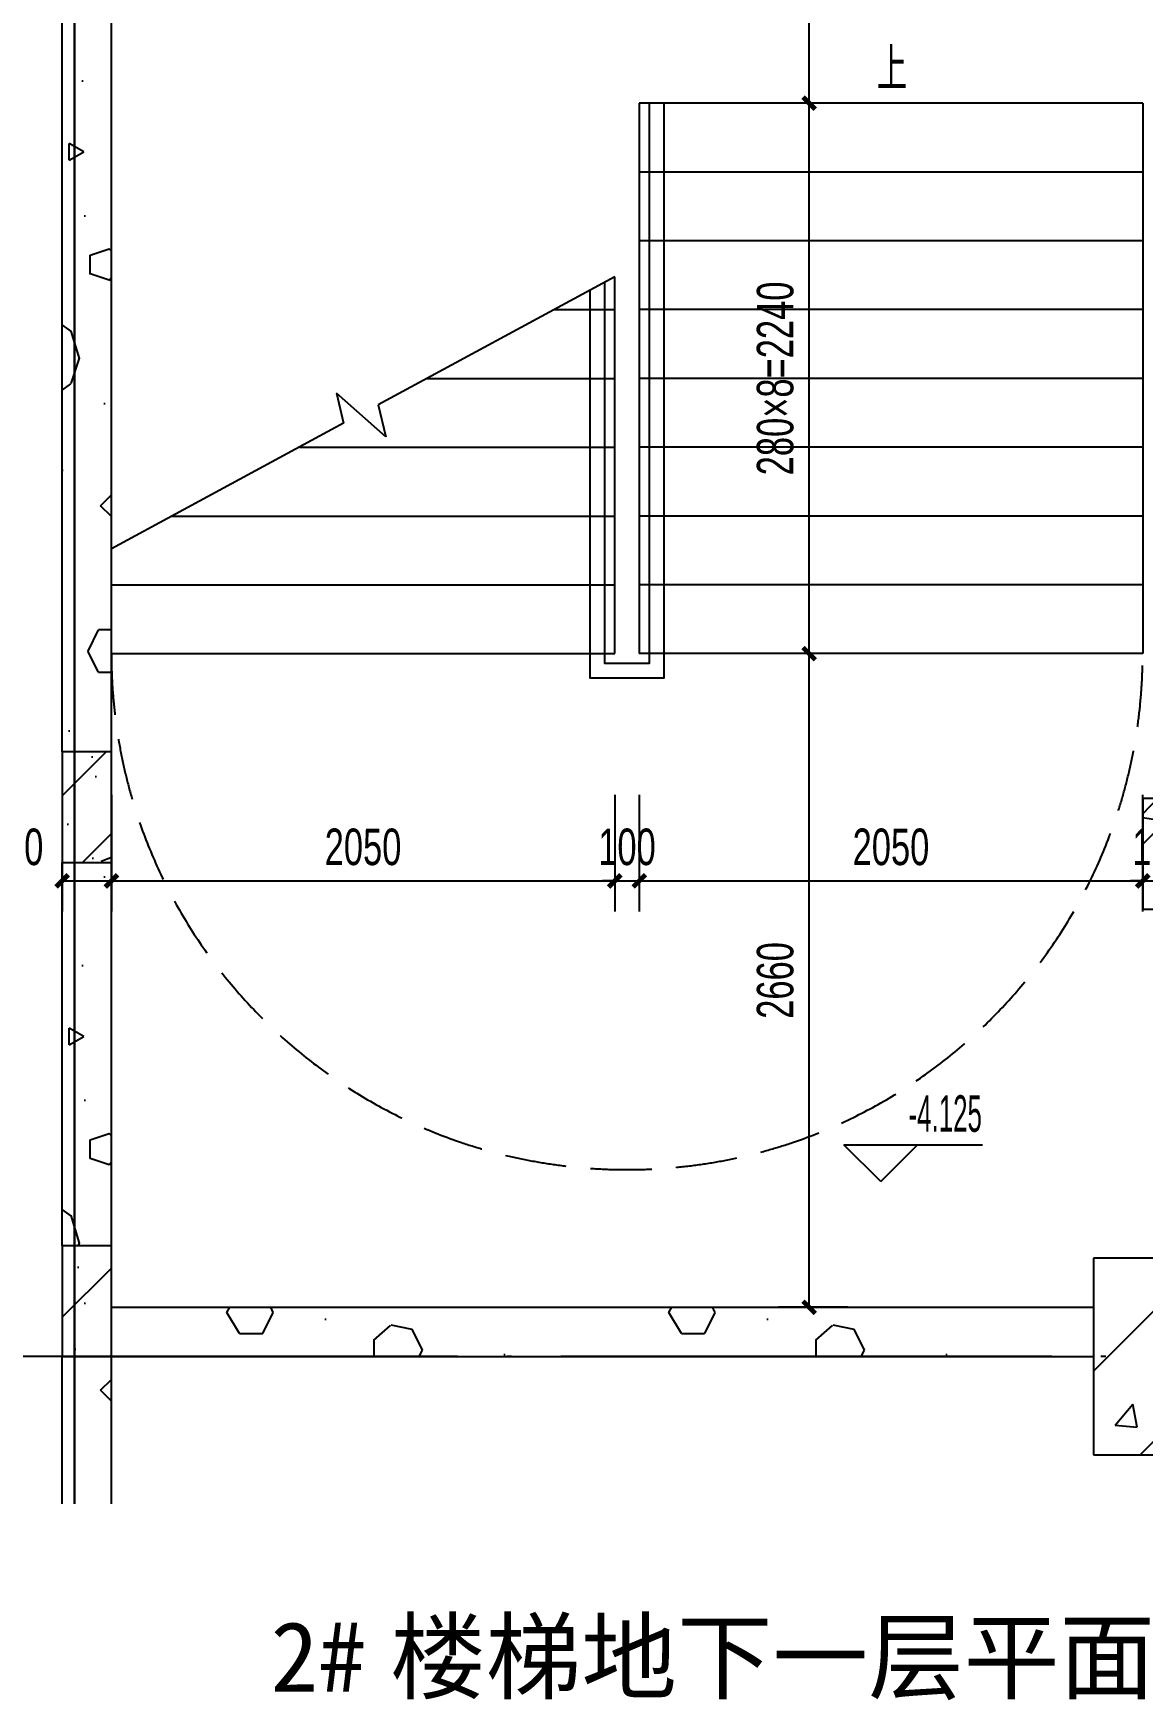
# Model space of a CAD drawing. Extents: x -26219 to 315419, y -160410 to -120810.
# Drawn here: x -22084 to -17567, y -140557 to -133768 of the extents above; entities that cross this region are included whole.
import ezdxf
from ezdxf.xclip import XClip

# ---------------------------------------------------------------- set-up
doc = ezdxf.new("R2010")
doc.units = 0
doc.header["$LTSCALE"] = 1000
doc.header["$MEASUREMENT"] = 0
doc.header["$XCLIPFRAME"] = 0
for name, pattern in [('104-13#14# B1核心筒$0$DASH', [0.35, 0.25, -0.1]), ('104-14# 核心筒$2$DOTE', [2.42, 2, -0.2, 0.02, -0.2]), ('DOTE', [2.42, 2, -0.2, 0.02, -0.2])]:
    doc.linetypes.add(name, pattern=pattern)
for name, color, linetype in [('01-标注_尺寸', 124, 'Continuous'), ('01-标注_标高', 200, 'Continuous'), ('01-标注_符号', 200, 'Continuous'), ('02-TEXT_标注', 130, 'Continuous'), ('104-13#14# B1核心筒$0$05-填充_天正', 26, 'Continuous'), ('104-13#14# B1核心筒$0$104-13#14# B1核心筒$0$A-E_栏杆', 232, 'Continuous'), ('104-13#14# B1核心筒$0$A_STR-砌块墙', 121, 'Continuous'), ('104-13#14# B1核心筒$0$A_STR-砼柱', 51, 'Continuous'), ('104-13#14# B1核心筒$1$A-E_电梯', 171, 'Continuous'), ('104-14# 核心筒$2$A_AXIS-轴线', 36, '104-14# 核心筒$2$DOTE'), ('A_AXIS-轴线', 36, 'Continuous'), ('建-标注-文本', 254, 'Continuous')]:
    doc.layers.add(name, color=color, linetype=linetype)
doc.layers.add('104-13#14# B1核心筒$0$000套内', color=226, linetype='Continuous', lineweight=30)
doc.styles.add('_TCH_DIM', font='ros.shx', dxfattribs={"width": 0.75, "bigfont": 'jd.shx'})
doc.styles.add('_TCH_DIM_T3', font='ros.shx', dxfattribs={"width": 0.705882, "bigfont": 'jd.shx'})
doc.styles.get("Standard").update_dxf_attribs({"font": 'STXIHEI_0.TTF'})
doc.dimstyles.new('_TCH_ARCH&&50', dxfattribs={"dimtxt": 148.75, "dimasz": 50, "dimexe": 125, "dimexo": 150, "dimgap": 63.125, "dimtad": 1, "dimdec": 0, "dimzin": 0, "dimdsep": 46, "dimtxsty": '_TCH_DIM_T3', "dimblk": 'ARCHTICK', "dimcen": 0.09, "dimclrt": 7, "dimazin": 2, "dimtfac": 1, "dimtdec": 0, "dimtix": 1, "dimtmove": 2, "dimatfit": 3, "dimfxl": 0, "dimtolj": 1, "dimtzin": 0, "dimarcsym": 0})
pattern_1 = [(0, (531, -549), (900, 1800), [0, -1800]), (0, (-522, -792), (900, 1800), [0, -1800]), (0, (63, -810), (900, 1800), [0, -1800]), (0, (702, -279), (900, 1800), [0, -1800]), (0, (-45, -900), (900, 1800), [0, -1800]), (0, (882, 855), (900, 1800), [0, -1800]), (0, (333, 711), (900, 1800), [0, -1800]), (0, (621, 486), (900, 1800), [0, -1800]), (0, (-846, 450), (900, 1800), [0, -1800]), (0, (36, 369), (900, 1800), [0, -1800]), (0, (-306, -90), (900, 1800), [0, -1800]), (0, (-288, -765), (900, 1800), [0, -1800]), (0, (387, -837), (900, 1800), [0, -1800]), (0, (882, -45), (900, 1800), [0, -1800]), (0, (-801, -324), (900, 1800), [0, -1800]), (0, (-648, -18), (900, 1800), [0, -1800]), (0, (54, -144), (900, 1800), [0, -1800]), (0, (-198, -405), (900, 1800), [0, -1800]), (0, (-342, 189), (900, 1800), [0, -1800]), (0, (-117, 864), (900, 1800), [0, -1800]), (0, (-729, -702), (900, 1800), [0, -1800]), (0, (261, 495), (900, 1800), [0, -1800]), (0, (-576, 522), (900, 1800), [0, -1800]), (0, (-720, 756), (900, 1800), [0, -1800]), (130.60129, (771.43, 291.43), (-4499.99995, 5400.00002), [79.025, -33111.333]), (18.43495, (642.86, 325.71), (4500, 1800), [81.316, -11302.884]), (90, (642.9, 248.6), (900, 1800), [77.143, -3522.857]), (161.56505, (720, 222.86), (-4500, 1799.99987), [81.316, -11302.884]), (53.1301, (720, 222.86), (900, 1800), [85.714, -8914.285]), (135, (788.6, -694.3), (-900, 1800), [72.73, -5018.438]), (45, (685.7, -694.3), (900, 1800), [72.73, -5018.438]), (135, (737.14, -745.7), (-900, 1800), [72.73, -5018.438]), (45, (737.14, -745.7), (900, 1800), [72.73, -5018.438]), (116.565, (-77.1, 514.3), (-0.0002, 3600), [95.831, -1916.63]), (180, (-120, 600), (-900, 1800), [102.857, -1697.143]), (63.435, (-265.7, 514.3), (8e-06, 3600), [95.831, -1916.63]), (116.565, (-222.9, 428.6), (-0.0002, 3600), [95.831, -1916.63]), (0, (-222.9, 428.6), (900, 1800), [102.857, -1697.143]), (63.435, (-120, 428.6), (8e-06, 3600), [95.831, -1916.63]), (107.10273, (600, -94.286), (-2699.999897, 9000.000015), [116.584, -48848.707]), (143.97263, (565.71, 17.14), (-17099.99978, 12599.99999), [116.584, -24366.06]), (180, (471.4, 85.7), (-900, 1800), [111.429, -1688.571]), (36.02737, (265.71, 17.14), (17099.99987, 12599.99986), [116.584, -24366.06]), (71.56505, (231.43, -85.7), (2700, 9000), [108.42, -11275.778]), (107.10273, (265.714, -197.14), (-2699.999897, 9000.000015), [116.584, -48848.707]), (143.97263, (360, -265.71), (-17099.99978, 12599.99999), [116.584, -24366.06]), (0, (360, -265.7), (900, 1800), [111.429, -1688.571]), (36.02737, (471.43, -265.71), (17099.99987, 12599.99986), [116.584, -24366.06]), (71.56505, (565.71, -197.14), (2700, 9000), [108.42, -11275.778]), (150.25512, (617.14, 745.71), (-2700, 1799.99998), [69.105, -14442.959]), (90, (557.1, 711.4), (900, 1800), [68.571, -3531.428]), (29.74488, (557.14, 711.43), (2700, 1800), [69.105, -14442.959]), (116.565, (197.1, -531.4), (-0.0002, 3600), [95.831, -1916.63]), (168.69007, (154.29, -445.71), (-8100, 1799.99995), [87.412, -18269.056]), (41.185925, (0, -488.57), (22499.999864, 19799.999827), [91.116, -38177.406]), (90, (0, -574.3), (900, 1800), [85.714, -3514.285]), (138.814074, (68.57, -634.286), (-22499.9996, 19800.000126), [91.116, -38177.406]), (16.699244, (68.57, -634.286), (29699.999777, 8999.999906), [89.488, -37495.613]), (60.945396, (154.29, -608.57), (900, 1799.999984), [88.248, -36976.018]), (109.983106, (-557.14, 222.86), (-4500.000017, 12599.999967), [100.326, -42036.592]), (155.556045, (-591.43, 317.14), (-11700.000045, 5399.999888), [103.569, -43395.394]), (24.443955, (-780, 317.14), (11700.000006, 5399.999974), [103.569, -43395.394]), (70.016893, (-814.286, 222.86), (4500.000014, 12599.99997), [100.326, -42036.592]), (109.983106, (-780, 128.57), (-4500.000017, 12599.999967), [100.326, -42036.592]), (160.01689, (-685.71, 94.29), (-4500, 1799.99992), [100.326, -20968.132]), (19.9831, (-685.71, 94.29), (4499.99998, 1800), [100.326, -20968.132]), (70.016893, (-591.43, 128.57), (4500.000014, 12599.99997), [100.326, -42036.592]), (122.00538, (111.43, 60), (-900.00012, 1799.9999), [80.863, -16900.302]), (18.43495, (-8.57, 102.86), (4500, 1800), [81.316, -11302.884]), (90, (-8.6, 25.7), (900, 1800), [77.143, -3522.857]), (161.56505, (68.57, 0), (-4500, 1799.99987), [81.316, -11302.884]), (54.46232, (68.57, 0), (6299.99999, 8999.99999), [73.734, -30894.635]), (116.565, (-411.4, -377.1), (-0.0002, 3600), [95.831, -1916.63]), (180, (-454.3, -291.4), (-900, 1800), [94.286, -1705.714]), (59.03624, (-600, -377.14), (900, 1800), [99.96, -20891.466]), (120.96376, (-548.57, -462.86), (-900.00012, 1799.99992), [99.96, -20891.466]), (0, (-548.6, -462.9), (900, 1800), [94.286, -1705.714]), (63.435, (-454.3, -462.9), (8e-06, 3600), [95.831, -1916.63])]
pattern_2 = [(45, (0, 0), (-176.7767, 176.7767), []), (50, (0, 0), (717.2602, -62.7521), [75, -825]), (355, (0, 0), (-138.7513, 752.192), [60, -660]), (100.4514, (59.8, -5.2), (578.5094, 689.4395), [63.74, -701.142]), (46.1842, (0, 200), (1067.241, -165.519), [112.5, -1237.5]), (96.6356, (88.9, 186.2), (934.663, 974.118), [95.61, -1051.713]), (351.1842, (0, 200), (934.662, 974.119), [90, -990]), (21, (100, 150), (596.907, -402.619), [75, -825]), (326, (100, 150), (243.3153, 725.15), [60, -660]), (71.4514, (149.74, 116.45), (840.2226, 322.5305), [63.74, -701.142]), (37.5, (0, 0), (12.15986, 332.89385), [0, -652, 0, -670, 0, -662.5]), (7.5, (0, 0), (263.0695, 394.4117), [0, -382, 0, -637, 0, -252.5]), (327.5, (-223, 0), (533.82244, -22.55487), [0, -250, 0, -780, 0, -1035]), (317.5, (-323, 0), (583.1862, 100.105), [0, -325, 0, -518, 0, -735])]

# ---------------------------------------------------------------- blocks, each defined once
blk = doc.blocks.new('104-14# 核心筒')
at = {"layer": '104-14# 核心筒$2$A_AXIS-轴线'}
for p, q in [((23400, 139633.6), (23400, 80554.9)), ((-24839, 11750), (120259.9, 11750)), ((-24839, 7700), (120259.9, 7700))]:
    blk.add_line(p, q, dxfattribs=at)
blk = doc.blocks.new('104-13#14# B1核心筒')
at = {"layer": '104-13#14# B1核心筒$0$05-填充_天正'}
h = blk.add_hatch(dxfattribs=at)
h.set_pattern_fill('加气混凝土', color=256, scale=150, style=0)
h.set_pattern_definition(pattern_1)
h.paths.add_polyline_path([(127150, 14800), (126950, 14800), (126950, 11760), (127150, 11760)])
h = blk.add_hatch(dxfattribs=at)
h.set_pattern_fill('钢筋混凝土', color=256, scale=100, style=0)
h.set_pattern_definition(pattern_2)
h.paths.add_polyline_path([(126950, 11310), (127150, 11310), (127150, 11760), (126950, 11760)])
h = blk.add_hatch(dxfattribs=at)
h.set_pattern_fill('钢筋混凝土', color=256, scale=100, style=0)
h.set_pattern_definition(pattern_2)
h.paths.add_polyline_path([(131350, 11120), (131550, 11120), (131550, 11570), (131350, 11570)])
h = blk.add_hatch(dxfattribs=at)
h.set_pattern_fill('加气混凝土', color=256, scale=150, style=0)
h.set_pattern_definition(pattern_1)
h.paths.add_polyline_path([(127150, 11310), (126950, 11310), (126950, 9750), (127150, 9750)])
h = blk.add_hatch(dxfattribs=at)
h.set_pattern_fill('钢筋混凝土', color=256, scale=100, style=0)
h.set_pattern_definition(pattern_2)
h.paths.add_polyline_path([(126950, 9300), (127150, 9300), (127150, 9750), (126950, 9750)])
h = blk.add_hatch(dxfattribs=at)
h.set_pattern_fill('钢筋混凝土', color=256, scale=150, style=0)
h.set_pattern_definition([(45, (0, 0), (-265.165, 265.165), []), (50, (0, 0), (1075.89, -94.128), [112.5, -1237.5]), (355, (0, 0), (-208.127, 1128.288), [90, -990]), (100.4514, (89.7, -7.8), (867.764, 1034.159), [95.61, -1051.713]), (46.1842, (0, 300), (1600.862, -248.279), [168.75, -1856.25]), (96.6356, (133.4, 279.3), (1401.994, 1461.177), [143.415, -1577.57]), (351.1842, (0, 300), (1401.993, 1461.178), [135, -1485]), (21, (150, 225), (895.3606, -603.9283), [112.5, -1237.5]), (326, (150, 225), (364.973, 1087.725), [90, -990]), (71.4514, (224.6, 174.7), (1260.334, 483.796), [95.61, -1051.713]), (37.5, (0, 0), (18.2398, 499.3408), [0, -978, 0, -1005, 0, -993.75]), (7.5, (0, 0), (394.6043, 591.6176), [0, -573, 0, -955.5, 0, -378.75]), (327.5, (-334.5, 0), (800.7337, -33.8323), [0, -375, 0, -1170, 0, -1552.5]), (317.5, (-484.5, 0), (874.7793, 150.1575), [0, -487.5, 0, -777, 0, -1102.5])])
h.paths.add_polyline_path([(131150, 8900), (131850, 8900), (131850, 9700), (131150, 9700)])
h = blk.add_hatch(dxfattribs=at)
h.set_pattern_fill('加气混凝土', color=256, scale=150, style=0)
h.set_pattern_definition(pattern_1)
h.paths.add_polyline_path([(131150, 9300), (131150, 9500), (127150, 9500), (127150, 9300)])
h = blk.add_hatch(dxfattribs=at)
h.set_pattern_fill('加气混凝土', color=256, scale=150, style=0)
h.set_pattern_definition(pattern_1)
h.paths.add_polyline_path([(127150, 9300), (126950, 9300), (126950, 1350), (127083.3, 1350), (127150, 1450)])
blk.add_lwpolyline([(129400, 14400), (129340, 14400)])
at = {"layer": '104-13#14# B1核心筒$0$000套内'}
blk.add_lwpolyline([(92626.8, 27806.6), (91099.6, 20735.9), (91443.2, 20669.2), (87228.5, -1000), (127000, -1000), (127000, 21000), (131800, 21000), (131800, 37550), (98877, 37400), (98877, 37400), (98877, 37400), (96655.9, 26950.2), (92626.8, 27806.6)], dxfattribs=at)
at = {"layer": '104-13#14# B1核心筒$0$104-13#14# B1核心筒$0$A-E_栏杆'}
for points in [[(129400, 14400), (129400, 12060), (129100, 12060), (129100, 13639)], [(129340, 14400), (129340, 12120), (129160, 12120), (129160, 13671.4)]]:
    blk.add_lwpolyline(points, dxfattribs=at)
at = {"layer": '104-13#14# B1核心筒$0$A_STR-砌块墙'}
for p, q in [((126950, 11760), (126950, 14800)), ((127150, 11760), (127150, 14800)), ((126950, 9750), (126950, 11310)), ((127150, 9750), (127150, 11310)), ((127150, 9500), (131150, 9500)), ((126950, 1350), (126950, 9300)), ((127150, 1450), (127150, 9300)), ((127150, 9300), (131150, 9300))]:
    blk.add_line(p, q, dxfattribs=at)
at = {"layer": '104-13#14# B1核心筒$0$A_STR-砼柱'}
for p, q in [((127150, 11760), (126950, 11760)), ((126950, 11760), (126950, 11310)), ((127150, 11310), (127150, 11760)), ((131550, 11570), (131350, 11570)), ((131350, 11570), (131350, 11120)), ((126950, 11310), (127150, 11310)), ((131350, 11120), (131550, 11120)), ((127150, 9750), (126950, 9750)), ((126950, 9750), (126950, 9300)), ((127150, 9300), (127150, 9750)), ((131850, 9700), (131150, 9700)), ((131150, 9700), (131150, 8900)), ((126950, 9300), (127150, 9300)), ((131150, 8900), (131850, 8900))]:
    blk.add_line(p, q, dxfattribs=at)
at = {"layer": '104-13#14# B1核心筒$1$A-E_电梯'}
for p, q in [((129300, 14400), (129300, 12160)), ((131350, 14400), (129300, 14400)), ((131350, 14400), (131350, 12160)), ((131350, 14120), (129300, 14120)), ((131350, 13840), (129300, 13840)), ((129200, 13693), (128236.5, 13173.2)), ((129200, 12160), (129200, 13693)), ((128953.5, 13560), (129200, 13560)), ((131350, 13560), (129300, 13560)), ((128434.5, 13280), (129200, 13280)), ((131350, 13280), (129300, 13280)), ((128267.7, 13041.8), (128066.7, 13220.6)), ((128066.7, 13220.6), (128095.9, 13097.3)), ((128236.5, 13173.2), (128267.7, 13041.8)), ((128095.9, 13097.3), (127150, 12587)), ((127915.5, 13000), (129200, 13000)), ((131350, 13000), (129300, 13000)), ((127396.5, 12720), (129200, 12720)), ((131350, 12720), (129300, 12720)), ((127150, 12160), (127150, 12587)), ((127150, 12440), (129200, 12440)), ((131350, 12440), (129300, 12440)), ((127150, 12160), (129200, 12160)), ((131350, 12160), (129300, 12160))]:
    blk.add_line(p, q, dxfattribs=at)
at = {"layer": '104-13#14# B1核心筒$1$A-E_电梯', "color": 8, "linetype": '104-13#14# B1核心筒$0$DASH'}
blk.add_arc((129250, 12160), 2100, 180, 360, dxfattribs=at)
blk = doc.blocks.new('_ArchTick')
at = {"color": 0, "linetype": 'ByBlock', "const_width": 0.4}
blk.add_lwpolyline([(-0.5, -0.5), (0.5, 0.5)], dxfattribs=at)
blk = doc.blocks.new('*D350')
at = {"layer": '01-标注_尺寸', "color": 0, "lineweight": -2, "transparency": 16777216}
for p, q in [((-18766.7, -136292.4), (-19050, -136292.4)), ((-18925, -138952.4), (-18925, -136292.4)), ((-18766.7, -138952.4), (-19050, -138952.4))]:
    blk.add_line(p, q, dxfattribs=at)
at = {"layer": 'Defpoints', "color": 0, "transparency": 16777216}
for p in [(-18925, -136292.4), (-18616.7, -136292.4), (-18616.7, -138952.4)]:
    blk.add_point(p, dxfattribs=at)
at = {"layer": '01-标注_尺寸', "color": 0, "lineweight": -2, "transparency": 16777216, "xscale": 50, "yscale": 50, "zscale": 50}
for p, rotation in [((-18925, -136292.4), 90), ((-18925, -138952.4), 270)]:
    blk.add_blockref('_ArchTick', p, dxfattribs=dict(at, rotation=rotation))
at = {"layer": '01-标注_尺寸', "color": 7, "transparency": 16777216, "insert": (-19062.5, -137622.4), "char_height": 148.75, "attachment_point": 5, "rotation": 90, "style": '_TCH_DIM_T3'}
blk.add_mtext('\\A1;2660', dxfattribs=at)
blk = doc.blocks.new('*D351')
at = {"layer": '01-标注_尺寸', "color": 0, "lineweight": -2, "transparency": 16777216}
for p, q in [((-18766.7, -134052.4), (-19050, -134052.4)), ((-18925, -136292.4), (-18925, -134052.4)), ((-18766.7, -136292.4), (-19050, -136292.4))]:
    blk.add_line(p, q, dxfattribs=at)
at = {"layer": 'Defpoints', "color": 0, "transparency": 16777216}
for p in [(-18925, -134052.4), (-18616.7, -134052.4), (-18616.7, -136292.4)]:
    blk.add_point(p, dxfattribs=at)
at = {"layer": '01-标注_尺寸', "color": 0, "lineweight": -2, "transparency": 16777216, "xscale": 50, "yscale": 50, "zscale": 50}
for p, rotation in [((-18925, -134052.4), 90), ((-18925, -136292.4), 270)]:
    blk.add_blockref('_ArchTick', p, dxfattribs=dict(at, rotation=rotation))
at = {"layer": '01-标注_尺寸', "color": 7, "transparency": 16777216, "insert": (-19062.5, -135172.4), "char_height": 148.75, "attachment_point": 5, "rotation": 90, "style": '_TCH_DIM_T3'}
blk.add_mtext('\\A1;280×8=2240', dxfattribs=at)
blk = doc.blocks.new('*D352')
at = {"layer": '01-标注_尺寸', "color": 0, "lineweight": -2, "transparency": 16777216}
for p, q in [((-18766.7, -130152.4), (-19050, -130152.4)), ((-18925, -134052.4), (-18925, -130152.4)), ((-18766.7, -134052.4), (-19050, -134052.4))]:
    blk.add_line(p, q, dxfattribs=at)
at = {"layer": 'Defpoints', "color": 0, "transparency": 16777216}
for p in [(-18925, -130152.4), (-18616.7, -130152.4), (-18616.7, -134052.4)]:
    blk.add_point(p, dxfattribs=at)
at = {"layer": '01-标注_尺寸', "color": 0, "lineweight": -2, "transparency": 16777216, "xscale": 50, "yscale": 50, "zscale": 50}
for p, rotation in [((-18925, -130152.4), 90), ((-18925, -134052.4), 270)]:
    blk.add_blockref('_ArchTick', p, dxfattribs=dict(at, rotation=rotation))
at = {"layer": '01-标注_尺寸', "color": 7, "transparency": 16777216, "insert": (-19062.5, -132102.4), "char_height": 148.75, "attachment_point": 5, "rotation": 90, "style": '_TCH_DIM_T3'}
blk.add_mtext('\\A1;3900', dxfattribs=at)
blk = doc.blocks.new('*D654')
at = {"layer": '01-标注_尺寸', "color": 0, "lineweight": -2, "transparency": 16777216}
for p, q in [((-17566.7, -136867.2), (-17566.7, -137342.2)), ((-17416.7, -136867.2), (-17416.7, -137342.2)), ((-17566.7, -137217.2), (-17616.7, -137217.2)), ((-17566.7, -137217.2), (-17416.7, -137217.2)), ((-17416.7, -137217.2), (-17366.7, -137217.2))]:
    blk.add_line(p, q, dxfattribs=at)
at = {"layer": 'Defpoints', "color": 0, "transparency": 16777216}
for p in [(-17566.7, -136717.2), (-17416.7, -136717.2), (-17416.7, -137217.2)]:
    blk.add_point(p, dxfattribs=at)
at = {"layer": '01-标注_尺寸', "color": 0, "lineweight": -2, "transparency": 16777216, "xscale": 50, "yscale": 50, "zscale": 50}
blk.add_blockref('_ArchTick', (-17566.7, -137217.2), dxfattribs=at)
at = {"layer": '01-标注_尺寸', "color": 0, "lineweight": -2, "transparency": 16777216, "xscale": 50, "yscale": 50, "zscale": 50, "rotation": 180}
blk.add_blockref('_ArchTick', (-17416.7, -137217.2), dxfattribs=at)
at = {"layer": '01-标注_尺寸', "color": 7, "transparency": 16777216, "insert": (-17491.7, -137079.7), "char_height": 148.75, "attachment_point": 5, "style": '_TCH_DIM_T3'}
blk.add_mtext('\\A1;150', dxfattribs=at)
blk = doc.blocks.new('*D655')
at = {"layer": '01-标注_尺寸', "color": 0, "lineweight": -2, "transparency": 16777216}
for p, q in [((-19616.7, -136867.2), (-19616.7, -137342.2)), ((-17566.7, -136867.2), (-17566.7, -137342.2)), ((-19616.7, -137217.2), (-17566.7, -137217.2))]:
    blk.add_line(p, q, dxfattribs=at)
at = {"layer": 'Defpoints', "color": 0, "transparency": 16777216}
for p in [(-19616.7, -136717.2), (-17566.7, -136717.2), (-17566.7, -137217.2)]:
    blk.add_point(p, dxfattribs=at)
at = {"layer": '01-标注_尺寸', "color": 0, "lineweight": -2, "transparency": 16777216, "xscale": 50, "yscale": 50, "zscale": 50, "rotation": 180}
blk.add_blockref('_ArchTick', (-19616.7, -137217.2), dxfattribs=at)
at = {"layer": '01-标注_尺寸', "color": 0, "lineweight": -2, "transparency": 16777216, "xscale": 50, "yscale": 50, "zscale": 50}
blk.add_blockref('_ArchTick', (-17566.7, -137217.2), dxfattribs=at)
at = {"layer": '01-标注_尺寸', "color": 7, "transparency": 16777216, "insert": (-18591.7, -137079.7), "char_height": 148.75, "attachment_point": 5, "style": '_TCH_DIM_T3'}
blk.add_mtext('\\A1;2050', dxfattribs=at)
blk = doc.blocks.new('*D656')
at = {"layer": '01-标注_尺寸', "color": 0, "lineweight": -2, "transparency": 16777216}
for p, q in [((-19716.7, -136867.2), (-19716.7, -137342.2)), ((-19616.7, -136867.2), (-19616.7, -137342.2)), ((-19716.7, -137217.2), (-19766.7, -137217.2)), ((-19716.7, -137217.2), (-19616.7, -137217.2)), ((-19616.7, -137217.2), (-19566.7, -137217.2))]:
    blk.add_line(p, q, dxfattribs=at)
at = {"layer": 'Defpoints', "color": 0, "transparency": 16777216}
for p in [(-19716.7, -136717.2), (-19616.7, -136717.2), (-19616.7, -137217.2)]:
    blk.add_point(p, dxfattribs=at)
at = {"layer": '01-标注_尺寸', "color": 0, "lineweight": -2, "transparency": 16777216, "xscale": 50, "yscale": 50, "zscale": 50}
blk.add_blockref('_ArchTick', (-19716.7, -137217.2), dxfattribs=at)
at = {"layer": '01-标注_尺寸', "color": 0, "lineweight": -2, "transparency": 16777216, "xscale": 50, "yscale": 50, "zscale": 50, "rotation": 180}
blk.add_blockref('_ArchTick', (-19616.7, -137217.2), dxfattribs=at)
at = {"layer": '01-标注_尺寸', "color": 7, "transparency": 16777216, "insert": (-19666.7, -137079.7), "char_height": 148.75, "attachment_point": 5, "style": '_TCH_DIM_T3'}
blk.add_mtext('\\A1;100', dxfattribs=at)
blk = doc.blocks.new('*D657')
at = {"layer": '01-标注_尺寸', "color": 0, "lineweight": -2, "transparency": 16777216}
for p, q in [((-21766.7, -136867.2), (-21766.7, -137342.2)), ((-19716.7, -136867.2), (-19716.7, -137342.2)), ((-21766.7, -137217.2), (-19716.7, -137217.2))]:
    blk.add_line(p, q, dxfattribs=at)
at = {"layer": 'Defpoints', "color": 0, "transparency": 16777216}
for p in [(-21766.7, -136717.2), (-19716.7, -136717.2), (-19716.7, -137217.2)]:
    blk.add_point(p, dxfattribs=at)
at = {"layer": '01-标注_尺寸', "color": 0, "lineweight": -2, "transparency": 16777216, "xscale": 50, "yscale": 50, "zscale": 50, "rotation": 180}
blk.add_blockref('_ArchTick', (-21766.7, -137217.2), dxfattribs=at)
at = {"layer": '01-标注_尺寸', "color": 0, "lineweight": -2, "transparency": 16777216, "xscale": 50, "yscale": 50, "zscale": 50}
blk.add_blockref('_ArchTick', (-19716.7, -137217.2), dxfattribs=at)
at = {"layer": '01-标注_尺寸', "color": 7, "transparency": 16777216, "insert": (-20741.7, -137079.7), "char_height": 148.75, "attachment_point": 5, "style": '_TCH_DIM_T3'}
blk.add_mtext('\\A1;2050', dxfattribs=at)
blk = doc.blocks.new('*D658')
at = {"layer": '01-标注_尺寸', "color": 0, "lineweight": -2, "transparency": 16777216}
for p, q in [((-21966.7, -136867.2), (-21966.7, -137342.2)), ((-21766.7, -136867.2), (-21766.7, -137342.2)), ((-21966.7, -137217.2), (-21766.7, -137217.2))]:
    blk.add_line(p, q, dxfattribs=at)
at = {"layer": 'Defpoints', "color": 0, "transparency": 16777216}
for p in [(-21966.7, -136717.2), (-21766.7, -136717.2), (-21766.7, -137217.2)]:
    blk.add_point(p, dxfattribs=at)
at = {"layer": '01-标注_尺寸', "color": 0, "lineweight": -2, "transparency": 16777216, "xscale": 50, "yscale": 50, "zscale": 50, "rotation": 180}
blk.add_blockref('_ArchTick', (-21966.7, -137217.2), dxfattribs=at)
at = {"layer": '01-标注_尺寸', "color": 0, "lineweight": -2, "transparency": 16777216, "xscale": 50, "yscale": 50, "zscale": 50}
blk.add_blockref('_ArchTick', (-21766.7, -137217.2), dxfattribs=at)
at = {"layer": '01-标注_尺寸', "color": 7, "transparency": 16777216, "insert": (-22160.7, -137079.7), "char_height": 148.75, "attachment_point": 5, "style": '_TCH_DIM_T3'}
blk.add_mtext('\\A1;200', dxfattribs=at)

msp = doc.modelspace()

# ---------------------------------------------------------------- linework, layer by layer
at = {"layer": '01-标注_标高'}
for p, q in [((-18633.1, -138440.8), (-18783.1, -138290.8)), ((-18783.1, -138290.8), (-18218.8, -138290.8)), ((-18633.1, -138440.8), (-18483.1, -138290.8))]:
    msp.add_line(p, q, dxfattribs=at)
at = {"layer": '01-标注_符号'}
msp.add_lwpolyline([(-18591.7, -134052.4, 0, 0, 0), (-18591.7, -137342.4, 0, 0, 0), (-20741.7, -137342.4, 0, 0, 0), (-20741.7, -135602.4, 40, 0, 0), (-20741.7, -135452.4, 0, 0, 0)], format="xyseb", dxfattribs=at)
at = {"layer": 'A_AXIS-轴线', "linetype": 'DOTE'}
msp.add_line((-15516.7, -139152.4), (-23166.7, -139152.4), dxfattribs=at)

# ---------------------------------------------------------------- block references
ref = msp.add_blockref('104-14# 核心筒', (-14186.1, -150168.8))
XClip(ref).set_block_clipping_path([(106607.1139184716, 10499.9999999845), (118350.0977260475, 23000.0000000241)])
ref = msp.add_blockref('104-14# 核心筒', (-24171.8, -146852.4))
XClip(ref).set_block_clipping_path([(21749.9999999867, 6862.509807695), (34199.9999999442, 18650.0000000002)])
ref = msp.add_blockref('104-13#14# B1核心筒', (-148916.6, -148452.4))
XClip(ref).set_block_clipping_path([(125276.0952862577, 8700), (133799.9946632845, 19247.0136389195)])
ref = msp.add_blockref('104-14# 核心筒', (-45298.4, -250352.4))
XClip(ref).set_block_clipping_path([(21749.9999999867, 95940.5634616732), (34400.0000000036, 107500.0000000001)])

# ---------------------------------------------------------------- texts
at = {"layer": '02-TEXT_标注', "style": '_TCH_DIM'}
for s, height, width, p in [('上', 173.6, 0.75, (-18649.1, -133999.9)), ('-4.125', 148.75, 0.529412, (-18519.9, -138238.3))]:
    msp.add_text(s, height=height, dxfattribs=dict(at, width=width)).set_placement(p)
at = {"layer": '建-标注-文本'}
for s, p in [('楼梯地下一层平面', (-20631.1, -140517.4)), ('2#', (-21117.9, -140517.4))]:
    msp.add_text(s, height=285.43, dxfattribs=at).set_placement(p)

# ---------------------------------------------------------------- dimensions: what is measured, and where the dimension line sits
at = {"layer": '01-标注_尺寸'}
for p1, p2, distance, picture, middle in [((-18616.7, -134052.4), (-18616.7, -130152.4), 308.3, '*D352', (-19062.5, -132102.4)), ((-18616.7, -138952.4), (-18616.7, -136292.4), 308.3, '*D350', (-19062.5, -137622.4)), ((-21766.7, -136717.2), (-19716.7, -136717.2), -500, '*D657', (-20741.7, -137079.7)), ((-19716.7, -136717.2), (-19616.7, -136717.2), -500, '*D656', (-19666.7, -137079.7)), ((-19616.7, -136717.2), (-17566.7, -136717.2), -500, '*D655', (-18591.7, -137079.7)), ((-17566.7, -136717.2), (-17416.7, -136717.2), -500, '*D654', (-17491.7, -137079.7))]:
    dim = msp.add_aligned_dim(p1=p1, p2=p2, distance=distance, dimstyle='_TCH_ARCH&&50', dxfattribs=at)
    dim.commit()
    dim.dimension.update_dxf_attribs({"geometry": picture, "text_midpoint": middle})
dim = msp.add_aligned_dim(p1=(-18616.7, -136292.4), p2=(-18616.7, -134052.4), distance=308.3, text='280×8=2240', dimstyle='_TCH_ARCH&&50', dxfattribs=at)
dim.commit()
dim.dimension.update_dxf_attribs({"geometry": '*D351', "text_midpoint": (-19062.5, -135172.4)})
dim = msp.add_linear_dim(base=(-21766.7, -137217.2), p1=(-21966.7, -136717.2), p2=(-21766.7, -136717.2), angle=360, dimstyle='_TCH_ARCH&&50', dxfattribs=at)
dim.commit()
dim.dimension.update_dxf_attribs({"geometry": '*D658', "text_midpoint": (-22160.7, -137079.7), "dimtype": 161})

doc.saveas('drawing.dxf')
